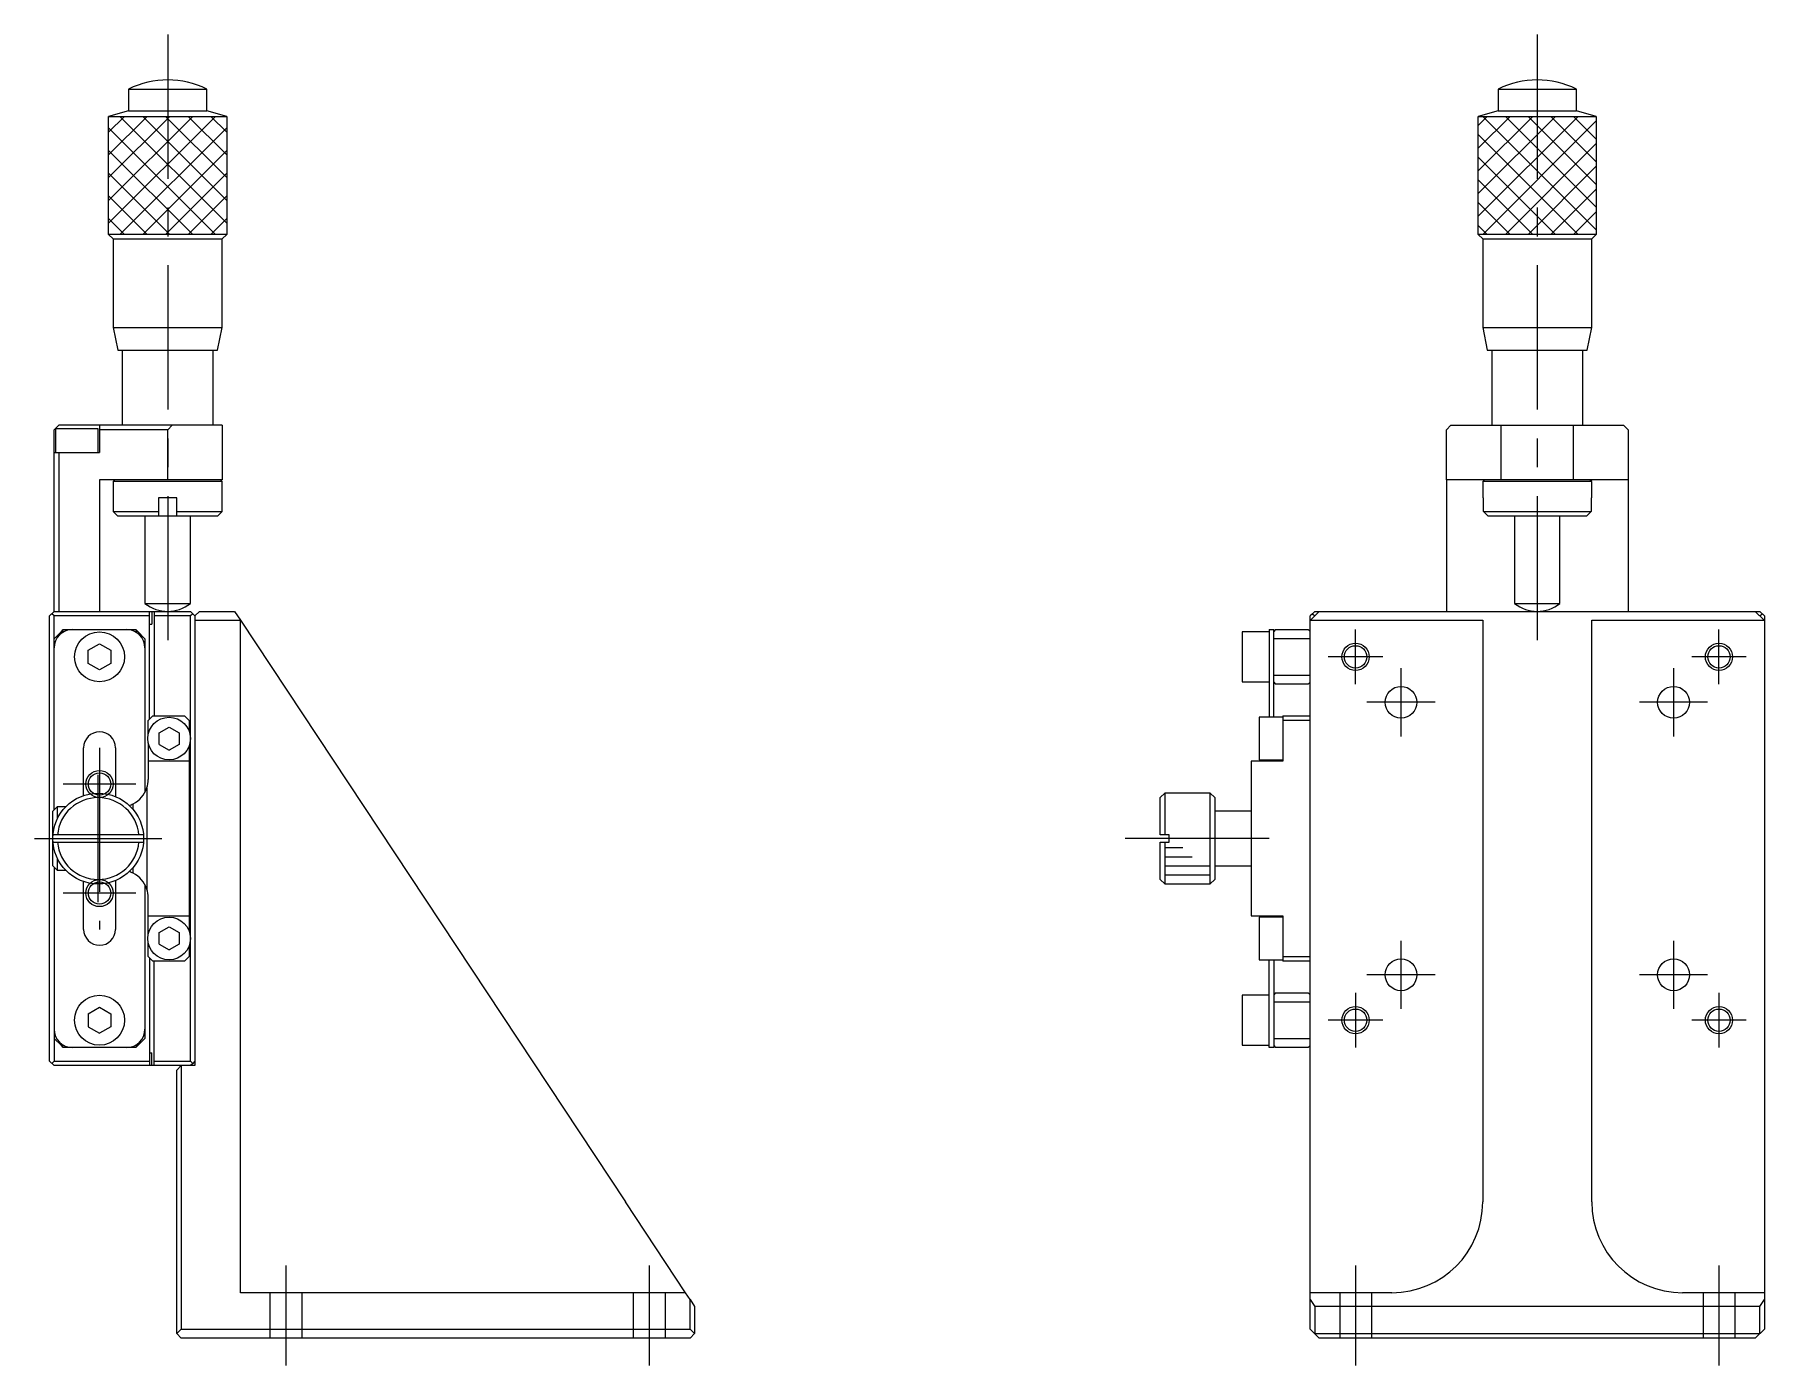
# Model space of a CAD drawing. Extents: x 0 to 429, y -8 to 337.
# Drawn here: x 238.4 to 428.8, y 101.2 to 247.8 of the extents above; entities that cross this region are included whole.
import ezdxf

# ---------------------------------------------------------------- set-up
doc = ezdxf.new("R2010")
doc.units = 0
doc.header["$LTSCALE"] = 0.5
doc.linetypes.add('CENTER', pattern=[50.8, 31.75, -6.35, 6.35, -6.35])
doc.linetypes.add('DASHED', pattern=[19.05, 12.7, -6.35])
for name, color, linetype in [('MSM_CENTER', 1, 'CENTER'), ('MSM_CONTINUOUS', 7, 'CONTINUOUS'), ('MSM_DASHED', 4, 'DASHED'), ('MSM_NARROW', 5, 'CONTINUOUS')]:
    doc.layers.add(name, color=color, linetype=linetype)

msp = doc.modelspace()

# ---------------------------------------------------------------- linework, layer by layer
at = {"layer": 'MSM_CENTER'}
for p, q in [((253, 247.75), (253, 179.25)), ((403.75, 247.75), (403.75, 179.25)), ((383.75, 176.25), (383.75, 182.25)), ((423.75, 176.25), (423.75, 182.25)), ((386.75, 179.25), (380.75, 179.25)), ((426.75, 179.25), (420.75, 179.25)), ((388.75, 178), (388.75, 170.5)), ((418.75, 178), (418.75, 170.5)), ((392.5, 174.25), (385, 174.25)), ((422.5, 174.25), (415, 174.25)), ((245.5, 169.25), (245.5, 149.25)), ((245.35, 152.25), (245.35, 166.25)), ((249.5, 165.25), (241.5, 165.25)), ((238.35, 159.25), (252.35, 159.25)), ((374.25, 159.25), (357.25, 159.25)), ((249.5, 153.25), (241.5, 153.25)), ((388.75, 148), (388.75, 140.5)), ((418.75, 148), (418.75, 140.5)), ((392.5, 144.25), (385, 144.25)), ((422.5, 144.25), (415, 144.25)), ((383.75, 142.25), (383.75, 136.25)), ((423.75, 142.25), (423.75, 136.25)), ((386.75, 139.25), (380.75, 139.25)), ((426.75, 139.25), (420.75, 139.25)), ((266, 112.25), (266, 101.25)), ((306, 112.25), (306, 101.25)), ((383.75, 112.25), (383.75, 101.25)), ((423.75, 112.25), (423.75, 101.25))]:
    msp.add_line(p, q, dxfattribs=at)
at = {"layer": 'MSM_CONTINUOUS'}
for p, q in [((248.7, 241.75), (257.3, 241.75)), ((248.7, 241.75), (248.7, 239.34)), ((257.3, 239.34), (257.3, 241.75)), ((399.45, 241.75), (408.05, 241.75)), ((399.45, 241.75), (399.45, 239.34)), ((408.05, 239.34), (408.05, 241.75)), ((248.7, 239.34), (246.5, 238.75)), ((246.5, 238.75), (259.5, 238.75)), ((246.5, 225.75), (246.5, 238.75)), ((248.7, 239.34), (257.3, 239.34)), ((259.5, 238.75), (257.3, 239.34)), ((259.5, 238.75), (259.5, 225.75)), ((399.45, 239.34), (397.25, 238.75)), ((397.25, 238.75), (410.25, 238.75)), ((397.25, 225.75), (397.25, 238.75)), ((399.45, 239.34), (408.05, 239.34)), ((410.25, 238.75), (408.05, 239.34)), ((410.25, 238.75), (410.25, 225.75)), ((246.5, 225.75), (247, 225.25)), ((259.5, 225.75), (246.5, 225.75)), ((247, 225.25), (259, 225.25)), ((247, 225.25), (247, 215.5)), ((259, 225.25), (259.5, 225.75)), ((259, 215.5), (259, 225.25)), ((397.25, 225.75), (397.75, 225.25)), ((410.25, 225.75), (397.25, 225.75)), ((397.75, 225.25), (409.75, 225.25)), ((397.75, 225.25), (397.75, 215.5)), ((409.75, 225.25), (410.25, 225.75)), ((409.75, 215.5), (409.75, 225.25)), ((247, 215.5), (259, 215.5)), ((247, 215.5), (247.5, 213)), ((258.5, 213), (259, 215.5)), ((397.75, 215.5), (409.75, 215.5)), ((397.75, 215.5), (398.25, 213)), ((409.25, 213), (409.75, 215.5)), ((247.5, 213), (258.5, 213)), ((248, 213), (248, 204.75)), ((258, 204.75), (258, 213)), ((398.25, 213), (409.25, 213)), ((398.75, 213), (398.75, 204.75)), ((408.75, 204.75), (408.75, 213)), ((241, 204.75), (240.5, 204.25)), ((240.5, 184.25), (240.5, 204.25)), ((243, 204.35), (240.65, 204.35)), ((240.65, 204.35), (240.65, 201.75)), ((259, 204.75), (241, 204.75)), ((245.35, 204.35), (243, 204.35)), ((245.35, 201.75), (245.35, 204.35)), ((245.5, 204.75), (245.5, 201.75)), ((253, 204.25), (245.5, 204.25)), ((253.5, 204.75), (253, 204.25)), ((253, 198.75), (253, 204.25)), ((259, 204.75), (259, 198.75)), ((394.25, 204.75), (393.75, 204.25)), ((393.75, 198.75), (393.75, 204.25)), ((394.25, 204.75), (413.25, 204.75)), ((399.75, 204.75), (399.75, 198.75)), ((407.75, 198.75), (407.75, 204.75)), ((413.75, 204.25), (413.25, 204.75)), ((413.75, 204.25), (413.75, 184.25)), ((240.5, 201.75), (245.5, 201.75)), ((241, 201.75), (241, 184.25)), ((259, 198.75), (245.5, 198.75)), ((245.5, 198.75), (245.5, 184.25)), ((247.2, 198.75), (247, 198.55)), ((259, 198.55), (247, 198.55)), ((247, 198.55), (247, 195.25)), ((259, 198.55), (258.8, 198.75)), ((259, 195.25), (259, 198.55)), ((413.75, 198.75), (393.75, 198.75)), ((393.75, 198.75), (393.75, 184.25)), ((397.95, 198.75), (397.75, 198.55)), ((409.75, 198.55), (397.75, 198.55)), ((397.75, 198.55), (397.75, 196.75)), ((409.75, 198.55), (409.55, 198.75)), ((409.75, 196.75), (409.75, 198.55)), ((254, 196.75), (252, 196.75)), ((252, 196.75), (252, 194.75)), ((254, 194.75), (254, 196.75)), ((397.83, 196.75), (397.75, 196.75)), ((397.83, 195.25), (397.83, 196.75)), ((409.75, 196.75), (409.67, 196.75)), ((409.67, 196.75), (409.67, 195.25)), ((247, 195.25), (252, 195.25)), ((247, 195.25), (247.5, 194.75)), ((254, 194.75), (247.5, 194.75)), ((250.5, 194.75), (250.5, 185.13)), ((254, 195.25), (259, 195.25)), ((258.5, 194.75), (254, 194.75)), ((255.5, 185.13), (255.5, 194.75)), ((258.5, 194.75), (259, 195.25)), ((397.83, 195.25), (409.67, 195.25)), ((398.34, 194.75), (397.83, 195.25)), ((409.16, 194.75), (398.34, 194.75)), ((401.25, 194.75), (401.25, 185.13)), ((406.25, 185.13), (406.25, 194.75)), ((409.67, 195.25), (409.16, 194.75)), ((250.5, 185.13), (255.5, 185.13)), ((401.25, 185.13), (406.25, 185.13)), ((240, 183.75), (240.5, 184.25)), ((240, 134.75), (240, 183.75)), ((240.5, 183.75), (240.25, 184)), ((240.5, 184.25), (255.5, 184.25)), ((240.5, 162.4), (240.5, 183.75)), ((251, 183.75), (240.5, 183.75)), ((251, 172.4), (251, 184.25)), ((251, 182.85), (251.25, 182.85)), ((251.25, 184.25), (251.25, 182.85)), ((251.5, 184.25), (251.5, 172.75)), ((255.5, 183.75), (251.5, 183.75)), ((255.5, 184.25), (255.75, 184)), ((255.75, 184), (255.5, 183.75)), ((255.5, 134.75), (255.5, 183.75)), ((255.75, 184), (256, 183.75)), ((256.5, 184.25), (256, 183.75)), ((256, 183.75), (256, 134.25)), ((261, 183.25), (256, 183.25)), ((256.5, 184.25), (260.37, 184.25)), ((260.37, 184.25), (261, 183.29)), ((261, 109.25), (261, 183.29)), ((261, 183.29), (303.39, 119.25)), ((379, 184), (378.75, 183.75)), ((378.75, 105.25), (378.75, 183.75)), ((378.79, 183.29), (378.75, 183.25)), ((379.75, 184.25), (378.79, 183.29)), ((378.79, 183.29), (397.75, 183.29)), ((379.25, 184.25), (379, 184)), ((379, 184), (379.25, 183.75)), ((379.25, 184.25), (428.25, 184.25)), ((397.75, 183.29), (397.75, 119.25)), ((409.75, 183.29), (428.71, 183.29)), ((409.75, 119.25), (409.75, 183.29)), ((428.71, 183.29), (427.75, 184.25)), ((428.75, 183.75), (428.25, 184.25)), ((428.25, 183.75), (428.5, 184)), ((428.75, 183.25), (428.71, 183.29)), ((428.75, 183.75), (428.75, 105.25)), ((241.3, 182.05), (240.5, 181.25)), ((241.3, 182.05), (241.5, 182.25)), ((241.63, 182.05), (241.3, 182.05)), ((241.5, 182.25), (249.5, 182.25)), ((249.7, 182.05), (249.37, 182.05)), ((249.5, 182.25), (249.7, 182.05)), ((250.5, 181.25), (249.7, 182.05)), ((250.5, 181.25), (250.5, 164.34)), ((371.25, 182), (371.25, 176.5)), ((374.25, 182), (371.25, 182)), ((374.25, 182.25), (374.25, 172.6)), ((374.25, 182.25), (374.75, 182.25)), ((374.95, 182.25), (374.75, 182.05)), ((374.75, 172.6), (374.75, 182.25)), ((378.75, 181.25), (374.75, 181.25)), ((374.95, 182.25), (378.55, 182.25)), ((378.75, 182.05), (378.55, 182.25)), ((244.25, 179.97), (245.5, 180.69)), ((244.25, 178.53), (244.25, 179.97)), ((245.5, 180.69), (246.75, 179.97)), ((246.75, 179.97), (246.75, 178.53)), ((245.5, 177.81), (244.25, 178.53)), ((246.75, 178.53), (245.5, 177.81)), ((374.75, 177.25), (378.75, 177.25)), ((371.25, 176.5), (374.25, 176.5)), ((374.75, 176.45), (374.95, 176.25)), ((378.55, 176.25), (374.95, 176.25)), ((378.55, 176.25), (378.75, 176.45)), ((250.85, 172.25), (251.35, 172.75)), ((250.85, 170.73), (250.85, 172.25)), ((251.35, 172.75), (254.85, 172.75)), ((252.05, 170.89), (253.15, 171.52)), ((253.15, 171.52), (254.25, 170.89)), ((254.85, 172.75), (255.35, 172.25)), ((255.35, 172.25), (255.35, 171.08)), ((373.15, 172.6), (373.15, 167.9)), ((375.75, 172.6), (373.15, 172.6)), ((375.75, 172.75), (375.75, 167.75)), ((375.75, 172.75), (378.75, 172.75)), ((378.75, 172.25), (375.75, 172.25)), ((250.85, 169.77), (250.85, 165.75)), ((252.05, 169.61), (252.05, 170.89)), ((252.05, 169.61), (253.15, 168.98)), ((254.25, 169.61), (253.15, 168.98)), ((254.25, 170.89), (254.25, 169.61)), ((243.75, 163.99), (243.75, 169.25)), ((247.25, 169.25), (247.25, 163.87)), ((255.35, 167.75), (250.85, 167.75)), ((255.35, 169.42), (255.35, 149.08)), ((372.25, 167.75), (372.25, 150.75)), ((375.75, 167.75), (372.25, 167.75)), ((373.15, 167.9), (375.75, 167.9)), ((374.25, 167.9), (374.25, 167.75)), ((374.75, 167.75), (374.75, 167.9)), ((250.7, 164.81), (250.7, 153.69)), ((362.75, 164.25), (362.25, 163.75)), ((362.25, 159.65), (362.25, 163.75)), ((362.75, 164.25), (362.75, 159.65)), ((367.75, 164.25), (362.75, 164.25)), ((367.75, 154.25), (367.75, 164.25)), ((368.25, 163.75), (367.75, 164.25)), ((368.25, 163.75), (368.25, 154.75)), ((240.35, 162.25), (240.85, 162.75)), ((240.35, 156.25), (240.35, 162.25)), ((240.85, 162.75), (240.85, 161.43)), ((241.78, 162.75), (240.85, 162.75)), ((249.2, 162.44), (249.2, 163.07)), ((372.25, 162.25), (368.25, 162.25)), ((250.33, 159.65), (240.37, 159.65)), ((240.37, 158.85), (250.33, 158.85)), ((363.25, 159.65), (362.25, 159.65)), ((362.25, 154.75), (362.25, 158.85)), ((362.25, 158.85), (363.25, 158.85)), ((362.75, 158.85), (362.75, 154.25)), ((363.25, 158.85), (363.25, 159.65)), ((240.85, 155.75), (240.35, 156.25)), ((240.85, 157.07), (240.85, 155.75)), ((368.25, 156.25), (372.25, 156.25)), ((240.5, 156.1), (240.5, 134.75)), ((240.85, 155.75), (241.78, 155.75)), ((243.75, 149.25), (243.75, 154.51)), ((247.25, 154.63), (247.25, 149.25)), ((249.2, 155.43), (249.2, 156.06)), ((362.25, 154.75), (362.75, 154.25)), ((362.75, 154.25), (367.75, 154.25)), ((367.75, 154.25), (368.25, 154.75)), ((250.5, 154.16), (250.5, 137.25)), ((250.85, 148.73), (250.85, 152.75)), ((250.85, 150.75), (255.35, 150.75)), ((372.25, 150.75), (375.75, 150.75)), ((373.15, 150.6), (373.15, 145.9)), ((375.75, 150.6), (373.15, 150.6)), ((374.25, 150.75), (374.25, 150.6)), ((374.75, 150.6), (374.75, 150.75)), ((375.75, 150.75), (375.75, 145.75)), ((252.05, 148.89), (253.15, 149.52)), ((252.05, 147.61), (252.05, 148.89)), ((253.15, 149.52), (254.25, 148.89)), ((254.25, 148.89), (254.25, 147.61)), ((250.85, 146.25), (250.85, 147.77)), ((252.05, 147.61), (253.15, 146.98)), ((254.25, 147.61), (253.15, 146.98)), ((255.35, 147.42), (255.35, 146.25)), ((251.35, 145.75), (250.85, 146.25)), ((251, 146.1), (251, 134.25)), ((254.85, 145.75), (251.35, 145.75)), ((251.5, 134.25), (251.5, 145.75)), ((255.35, 146.25), (254.85, 145.75)), ((373.15, 145.9), (375.75, 145.9)), ((374.25, 136.25), (374.25, 145.9)), ((374.75, 145.9), (374.75, 136.25)), ((375.75, 146.25), (378.75, 146.25)), ((378.75, 145.75), (375.75, 145.75)), ((371.25, 142), (371.25, 136.5)), ((374.25, 142), (371.25, 142)), ((374.95, 142.25), (374.75, 142.05)), ((378.75, 141.25), (374.75, 141.25)), ((374.95, 142.25), (378.55, 142.25)), ((378.75, 142.05), (378.55, 142.25)), ((244.25, 139.97), (245.5, 140.69)), ((244.25, 139.97), (244.25, 138.53)), ((245.5, 140.69), (246.75, 139.97)), ((246.75, 139.97), (246.75, 138.53)), ((240.5, 137.25), (241.3, 136.45)), ((244.25, 138.53), (245.5, 137.81)), ((246.75, 138.53), (245.5, 137.81)), ((249.7, 136.45), (250.5, 137.25)), ((374.75, 137.25), (378.75, 137.25)), ((241.5, 136.25), (241.3, 136.45)), ((241.3, 136.45), (241.63, 136.45)), ((249.5, 136.25), (241.5, 136.25)), ((249.37, 136.45), (249.7, 136.45)), ((249.7, 136.45), (249.5, 136.25)), ((251, 135.65), (251.25, 135.65)), ((251.25, 134.25), (251.25, 135.65)), ((371.25, 136.5), (374.25, 136.5)), ((374.75, 136.25), (374.25, 136.25)), ((374.75, 136.45), (374.95, 136.25)), ((378.55, 136.25), (374.95, 136.25)), ((378.55, 136.25), (378.75, 136.45)), ((240.5, 134.25), (240, 134.75)), ((240.25, 134.5), (240.5, 134.75)), ((240.5, 134.75), (251, 134.75)), ((256, 134.25), (240.5, 134.25)), ((251.5, 134.75), (255.5, 134.75)), ((254, 133.75), (254.5, 134.25)), ((254, 104.75), (254, 133.75)), ((254.5, 134.25), (254.5, 105.25)), ((255.5, 134.75), (255.75, 134.5)), ((255.75, 134.5), (255.5, 134.25)), ((256, 134.75), (255.75, 134.5)), ((310.01, 109.25), (303.39, 119.25)), ((310.01, 109.25), (261, 109.25)), ((310.5, 108.51), (310.01, 109.25)), ((387.75, 109.25), (378.75, 109.25)), ((428.75, 109.25), (419.75, 109.25)), ((310.5, 105.25), (310.5, 108.51)), ((310.5, 108.51), (311, 107.75)), ((311, 107.75), (311, 104.75)), ((378.75, 108.51), (379.25, 107.75)), ((379.25, 107.75), (379.25, 104.75)), ((428.25, 107.75), (379.25, 107.75)), ((428.25, 107.75), (428.75, 108.51)), ((428.25, 104.75), (428.25, 107.75)), ((254.5, 105.25), (254, 104.75)), ((254, 104.75), (254.5, 104.25)), ((254.5, 105.25), (310.5, 105.25)), ((311, 104.75), (310.5, 105.25)), ((310.5, 104.25), (311, 104.75)), ((379.75, 104.25), (378.75, 105.25)), ((379.25, 104.75), (428.25, 104.75)), ((428.75, 105.25), (427.75, 104.25)), ((310.5, 104.25), (254.5, 104.25)), ((427.75, 104.25), (379.75, 104.25))]:
    msp.add_line(p, q, dxfattribs=at)
for centre, radius in [((245.5, 179.25), 2.75), ((383.75, 179.25), 1.23), ((423.75, 179.25), 1.23), ((388.75, 174.25), 1.75), ((418.75, 174.25), 1.75), ((253.15, 170.25), 2.35), ((245.5, 165.25), 1.23), ((245.35, 159.25), 5), ((245.5, 153.25), 1.23), ((253.15, 148.25), 2.35), ((388.75, 144.25), 1.75), ((418.75, 144.25), 1.75), ((245.5, 139.25), 2.75), ((383.75, 139.25), 1.23), ((423.75, 139.25), 1.23)]:
    msp.add_circle(centre, radius, dxfattribs=at)
for centre, radius, start, end in [((253, 233.01), 9.75, 63.8162, 116.1838), ((403.75, 233.01), 9.75, 63.8162, 116.1838), ((253, 188.25), 4, 231.3178, 308.6822), ((403.75, 188.25), 4, 231.3178, 308.6822), ((242.5, 180.25), 2, 90, 180), ((248.5, 180.25), 2, 0, 90), ((245.5, 169.25), 1.75, 0, 180), ((247.85, 165.75), 3, 341.8051, 0), ((245.35, 159.25), 4.5, 5.0997, 174.9003), ((247.85, 165.75), 3, 296.7437, 341.8051), ((247.85, 165.75), 3, 287.904, 296.7437), ((245.35, 159.25), 4.5, 185.0997, 354.9003), ((247.85, 152.75), 3, 63.2563, 72.096), ((247.85, 152.75), 3, 18.1949, 63.2563), ((247.85, 152.75), 3, 0, 18.1949), ((245.5, 149.25), 1.75, 180, 0), ((242.5, 138.25), 2, 180, 270), ((248.5, 138.25), 2, 270, 0), ((387.75, 119.25), 10, 270, 0), ((419.75, 119.25), 10, 180, 270)]:
    msp.add_arc(centre, radius, start, end, dxfattribs=at)
at = {"layer": 'MSM_DASHED'}
for p, q in [((264.25, 109.25), (264.25, 104.25)), ((267.75, 109.25), (267.75, 104.25)), ((304.25, 109.25), (304.25, 104.25)), ((307.75, 109.25), (307.75, 104.25)), ((382, 109.25), (382, 104.25)), ((385.5, 109.25), (385.5, 104.25)), ((422, 109.25), (422, 104.25)), ((425.5, 109.25), (425.5, 104.25))]:
    msp.add_line(p, q, dxfattribs=at)
at = {"layer": 'MSM_NARROW'}
for p, q in [((246.5, 237), (248.25, 238.75)), ((246.5, 234.5), (250.75, 238.75)), ((246.5, 232), (253.25, 238.75)), ((246.5, 229.5), (255.75, 238.75)), ((246.5, 227), (258.25, 238.75)), ((247.75, 238.75), (259.5, 227)), ((250.25, 238.75), (259.5, 229.5)), ((252.75, 238.75), (259.5, 232)), ((255.25, 238.75), (259.5, 234.5)), ((257.75, 238.75), (259.5, 237)), ((397.25, 237.75), (398.25, 238.75)), ((397.25, 235.25), (400.75, 238.75)), ((397.25, 232.75), (403.25, 238.75)), ((397.25, 230.25), (405.75, 238.75)), ((397.25, 227.75), (408.25, 238.75)), ((397.75, 238.75), (410.25, 226.25)), ((397.75, 225.75), (410.25, 238.25)), ((400.25, 238.75), (410.25, 228.75)), ((402.75, 238.75), (410.25, 231.25)), ((405.25, 238.75), (410.25, 233.75)), ((407.75, 238.75), (410.25, 236.25)), ((246.5, 237.5), (258.25, 225.75)), ((247.75, 225.75), (259.5, 237.5)), ((397.25, 236.75), (408.25, 225.75)), ((246.5, 235), (255.75, 225.75)), ((250.25, 225.75), (259.5, 235)), ((397.25, 234.25), (405.75, 225.75)), ((400.25, 225.75), (410.25, 235.75)), ((246.5, 232.5), (253.25, 225.75)), ((252.75, 225.75), (259.5, 232.5)), ((402.75, 225.75), (410.25, 233.25)), ((397.25, 231.75), (403.25, 225.75)), ((405.25, 225.75), (410.25, 230.75)), ((246.5, 230), (250.75, 225.75)), ((255.25, 225.75), (259.5, 230)), ((397.25, 229.25), (400.75, 225.75)), ((246.5, 227.5), (248.25, 225.75)), ((257.75, 225.75), (259.5, 227.5)), ((397.25, 226.75), (398.25, 225.75)), ((407.75, 225.75), (410.25, 228.25)), ((362.75, 158.25), (364.75, 158.25)), ((362.75, 157.25), (365.75, 157.25)), ((362.75, 156.25), (367.75, 156.25)), ((362.75, 155.25), (367.75, 155.25))]:
    msp.add_line(p, q, dxfattribs=at)
for centre in [(383.75, 179.25), (423.75, 179.25), (245.5, 165.25), (245.5, 153.25), (383.75, 139.25), (423.75, 139.25)]:
    msp.add_circle(centre, 1.5, dxfattribs=at)

doc.saveas('drawing.dxf')
